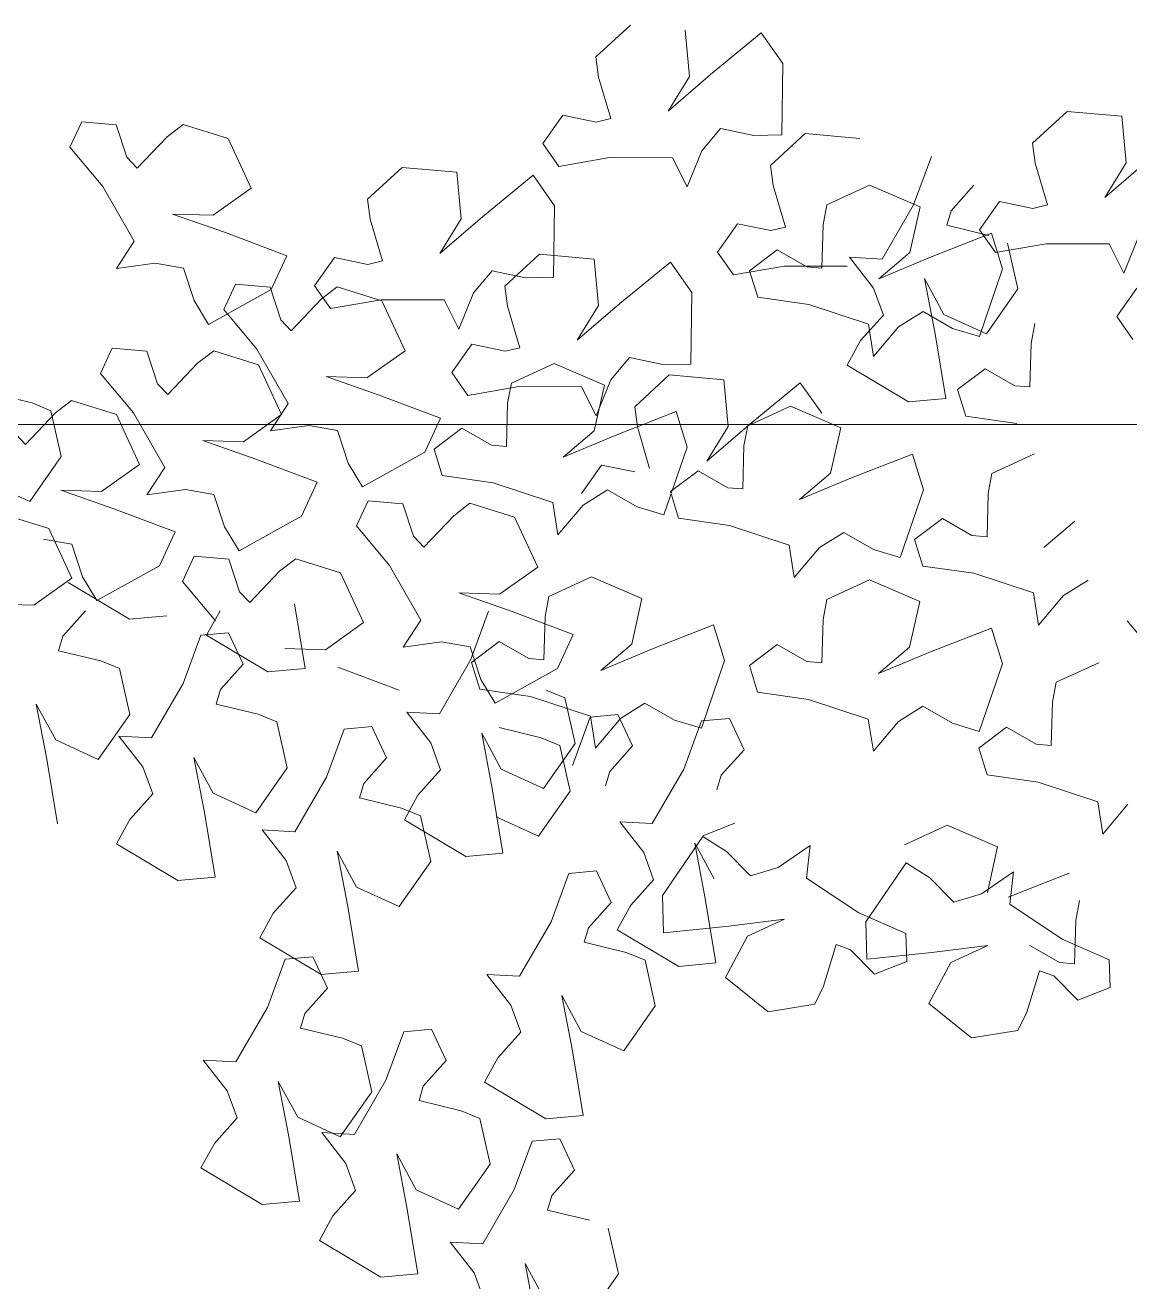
# Model space of a CAD drawing. Header units: metres. Extents: x -44 to 358, y -286 to 66.
# Drawn here: x 266.8555 to 267.2842, y 11.3338 to 11.8216 of the extents above; entities that cross this region are included whole.
import ezdxf

# ---------------------------------------------------------------- set-up
doc = ezdxf.new("R2010")
doc.units = ezdxf.units.M
doc.header["$LTSCALE"] = 0.3
doc.linetypes.add('CONTINU', pattern=[0])
doc.layers.add('arbustos', color=95, linetype='Continuous', lineweight=0)
doc.layers.add('EL0', color=7, linetype='Continuous', lineweight=15)
doc.layers.add('matas', color=74, linetype='Continuous', lineweight=0, transparency=0.6)

# ---------------------------------------------------------------- blocks, each defined once
blk = doc.blocks.new('A$C4E4C09DE')
at = {"layer": 'matas', "color": 97, "linetype": 'CONTINU', "true_color": 0x467138}
for p, q in [((24.335, 69.878), (22.444, 69.359)), ((24.99, 69.337), (24.335, 69.878)), ((22.444, 69.359), (21.405, 67.312)), ((27.133, 69.764), (26.641, 68.424)), ((28.581, 69.839), (27.133, 69.764)), ((29.034, 68.765), (28.581, 69.839)), ((145.207, 69.482), (144.265, 68.239)), ((147.262, 67.672), (145.207, 69.482)), ((148.396, 69.494), (148.146, 67.558)), ((152.084, 68.239), (150.689, 69.617)), ((26.192, 67.981), (24.99, 69.337)), ((26.641, 68.424), (26.192, 67.981)), ((27.598, 67.164), (29.034, 68.765)), ((144.265, 68.239), (144.204, 65.25)), ((151.943, 67.402), (152.084, 68.239)), ((21.405, 67.312), (22.956, 66.127)), ((148.987, 66.078), (147.262, 67.672)), ((148.146, 67.558), (148.987, 66.078)), ((151.369, 65.683), (151.943, 67.402)), ((26.21, 64.931), (27.598, 67.164)), ((130.03, 66.528), (129.78, 64.592)), ((132.323, 66.651), (130.03, 66.528)), ((133.718, 65.273), (132.323, 66.651)), ((24.659, 66.116), (22.416, 65.419)), ((22.956, 66.127), (24.659, 66.116)), ((151.977, 65.515), (151.369, 65.683)), ((153.384, 65.759), (151.977, 65.515)), ((154.173, 64.542), (153.384, 65.759)), ((22.416, 65.419), (19.821, 64.544)), ((133.577, 64.436), (133.718, 65.273)), ((143.229, 65.339), (140.936, 65.216)), ((144.624, 63.961), (143.229, 65.339)), ((144.204, 65.25), (145.372, 65.185)), ((145.372, 65.185), (146.779, 65.429)), ((146.779, 65.429), (147.522, 64.477)), ((26.915, 63.765), (26.21, 64.931)), ((130.621, 63.112), (128.896, 64.706)), ((19.821, 64.544), (20.426, 63.107)), ((129.78, 64.592), (130.621, 63.112)), ((133.004, 62.717), (133.577, 64.436)), ((138.593, 62.53), (137.924, 64.573)), ((147.522, 64.477), (148.079, 62.948)), ((148.079, 62.948), (148.737, 64.142)), ((148.737, 64.142), (151.365, 64.057)), ((153.469, 63.614), (154.173, 64.542)), ((23.624, 62.539), (24.117, 63.879)), ((24.117, 63.879), (25.312, 64.047)), ((25.312, 64.047), (26.915, 63.765)), ((144.483, 63.124), (144.624, 63.961)), ((151.365, 64.057), (153.469, 63.614)), ((17.671, 63.314), (15.779, 62.795)), ((18.325, 62.773), (17.671, 63.314)), ((20.469, 63.2), (19.976, 61.859)), ((20.426, 63.107), (22.984, 61.559)), ((21.917, 63.275), (20.469, 63.2)), ((22.369, 62.201), (21.917, 63.275)), ((136.109, 63.427), (137.024, 62.33)), ((140.466, 63.28), (138.324, 62.452)), ((142.22, 62.401), (140.466, 63.28)), ((143.91, 61.405), (144.483, 63.124)), ((154.532, 63.205), (153.59, 61.963)), ((156.587, 61.395), (154.532, 63.205)), ((157.721, 63.217), (157.471, 61.281)), ((160.013, 63.341), (157.721, 63.217)), ((161.409, 61.963), (160.013, 63.341)), ((15.779, 62.795), (14.74, 60.747)), ((19.527, 61.417), (18.325, 62.773)), ((22.984, 61.559), (23.624, 62.539)), ((133.611, 62.549), (133.004, 62.717)), ((135.018, 62.792), (133.611, 62.549)), ((135.807, 61.576), (135.018, 62.792)), ((139.833, 60.211), (138.593, 62.53)), ((20.933, 60.6), (22.369, 62.201)), ((137.024, 62.33), (137.182, 61.72)), ((138.324, 62.452), (138.687, 60.534)), ((142.345, 61.562), (142.22, 62.401)), ((19.976, 61.859), (19.527, 61.417)), ((129.156, 61.511), (129.713, 59.982)), ((135.103, 60.648), (135.807, 61.576)), ((137.182, 61.72), (135.407, 61.358)), ((142.332, 59.75), (142.345, 61.562)), ((145.924, 61.48), (144.517, 61.237)), ((146.713, 60.264), (145.924, 61.48)), ((153.59, 61.963), (153.528, 58.974)), ((161.267, 61.126), (161.409, 61.963)), ((129.713, 59.982), (130.371, 61.176)), ((130.371, 61.176), (132.999, 61.09)), ((132.999, 61.09), (135.103, 60.648)), ((134.611, 61.061), (134.115, 59.164)), ((135.296, 61.452), (134.785, 59.979)), ((137.811, 60.368), (135.296, 61.452)), ((144.517, 61.237), (143.91, 61.405)), ((158.312, 59.801), (156.587, 61.395)), ((157.471, 61.281), (158.312, 59.801)), ((160.694, 59.407), (161.267, 61.126)), ((14.74, 60.747), (16.292, 59.563)), ((19.546, 58.367), (20.933, 60.6)), ((22.733, 60.464), (20.842, 59.945)), ((23.388, 59.923), (22.733, 60.464)), ((26.979, 60.425), (25.532, 60.349)), ((27.432, 59.351), (26.979, 60.425)), ((138.687, 60.534), (139.945, 59.387)), ((144.224, 60.446), (142.962, 59.778)), ((145.351, 59.534), (144.224, 60.446)), ((20.842, 59.945), (19.803, 57.897)), ((24.59, 58.567), (23.388, 59.923)), ((25.532, 60.349), (25.039, 59.009)), ((134.785, 59.979), (135.653, 57.118)), ((139.945, 59.387), (137.811, 60.368)), ((141.196, 60.238), (139.833, 60.211)), ((140.15, 58.991), (141.196, 60.238)), ((146.009, 59.336), (146.713, 60.264)), ((154.15, 59.915), (151.857, 59.791)), ((155.545, 58.536), (154.15, 59.915)), ((17.994, 59.551), (15.751, 58.854)), ((16.292, 59.563), (17.994, 59.551)), ((129.944, 58.15), (129.155, 59.366)), ((137.17, 57.992), (138.031, 59.46)), ((138.031, 59.46), (137.513, 57.169)), ((141.278, 59.864), (143.905, 59.778)), ((142.962, 59.778), (142.332, 59.75)), ((143.905, 59.778), (146.009, 59.336)), ((144.97, 58.433), (145.351, 59.534)), ((148.668, 59.779), (147.726, 58.536)), ((150.723, 57.969), (148.668, 59.779)), ((151.857, 59.791), (151.607, 57.855)), ((161.301, 59.239), (160.694, 59.407)), ((162.709, 59.482), (161.301, 59.239)), ((163.498, 58.266), (162.709, 59.482)), ((15.751, 58.854), (13.156, 57.98)), ((25.039, 59.009), (24.59, 58.567)), ((25.996, 57.75), (27.432, 59.351)), ((134.115, 59.164), (135.368, 57.24)), ((139.697, 57.872), (140.15, 58.991)), ((153.528, 58.974), (154.696, 58.909)), ((154.696, 58.909), (156.104, 59.152)), ((156.104, 59.152), (156.847, 58.201)), ((20.25, 57.2), (19.546, 58.367)), ((32.014, 58.384), (30.238, 58.022)), ((142.831, 58.202), (144.97, 58.433)), ((147.726, 58.536), (147.665, 55.547)), ((155.404, 57.699), (155.545, 58.536)), ((13.156, 57.98), (13.761, 56.542)), ((19.803, 57.897), (21.355, 56.713)), ((28.597, 58.178), (26.706, 57.658)), ((29.252, 57.637), (28.597, 58.178)), ((30.238, 58.022), (29.443, 57.725)), ((129.24, 57.221), (129.944, 58.15)), ((135.368, 57.24), (137.17, 57.992)), ((136.784, 57.418), (138.046, 58.086)), ((138.046, 58.086), (139.048, 57.411)), ((140.612, 56.775), (139.697, 57.872)), ((140.307, 57.469), (142.831, 58.202)), ((152.448, 56.375), (150.723, 57.969)), ((151.607, 57.855), (152.448, 56.375)), ((156.847, 58.201), (157.404, 56.672)), ((157.404, 56.672), (158.062, 57.865)), ((158.062, 57.865), (160.689, 57.78)), ((162.794, 57.337), (163.498, 58.266)), ((16.959, 55.974), (17.452, 57.314)), ((17.452, 57.314), (18.647, 57.482)), ((18.647, 57.482), (20.25, 57.2)), ((24.608, 55.517), (25.996, 57.75)), ((26.706, 57.658), (25.667, 55.611)), ((29.443, 57.725), (28.947, 55.828)), ((30.453, 56.28), (29.252, 57.637)), ((133.483, 56.9), (133.358, 57.74)), ((135.653, 57.118), (136.784, 57.418)), ((139.048, 57.411), (140.051, 56.13)), ((140.051, 56.13), (140.307, 57.469)), ((154.83, 55.98), (155.404, 57.699)), ((160.689, 57.78), (162.794, 57.337)), ((133.47, 55.088), (133.483, 56.9)), ((137.513, 57.169), (136.973, 54.484)), ((141.14, 55.731), (140.612, 56.775)), ((13.761, 56.542), (16.319, 54.995)), ((23.057, 56.701), (20.814, 56.004)), ((21.355, 56.713), (23.057, 56.701)), ((30.903, 56.723), (30.453, 56.28)), ((16.319, 54.995), (16.959, 55.974)), ((20.814, 56.004), (18.219, 55.129)), ((28.947, 55.828), (30.2, 53.904)), ((135.362, 55.784), (134.1, 55.117)), ((136.489, 54.872), (135.362, 55.784)), ((138.521, 54.29), (141.14, 55.731)), ((148.833, 55.483), (150.24, 55.726)), ((150.24, 55.726), (150.983, 54.775)), ((155.438, 55.812), (154.83, 55.98)), ((156.845, 56.056), (155.438, 55.812)), ((157.634, 54.84), (156.845, 56.056)), ((25.313, 54.35), (24.608, 55.517)), ((25.667, 55.611), (27.218, 54.427)), ((147.665, 55.547), (148.833, 55.483)), ((153.383, 55.37), (151.242, 54.543)), ((155.137, 54.492), (153.383, 55.37)), ((18.219, 55.129), (18.824, 53.692)), ((22.515, 54.464), (23.71, 54.632)), ((23.71, 54.632), (25.313, 54.35)), ((30.2, 53.904), (32.002, 54.656)), ((134.1, 55.117), (133.47, 55.088)), ((136.108, 53.771), (136.489, 54.872)), ((143.073, 54.925), (142.131, 53.682)), ((145.128, 53.115), (143.073, 54.925)), ((146.262, 54.937), (146.012, 53.001)), ((148.555, 55.06), (146.262, 54.937)), ((149.95, 53.682), (148.555, 55.06)), ((150.983, 54.775), (151.54, 53.245)), ((156.93, 53.911), (157.634, 54.84)), ((11.813, 54.469), (9.921, 53.95)), ((12.467, 53.928), (11.813, 54.469)), ((14.611, 54.355), (14.118, 53.015)), ((16.059, 54.43), (14.611, 54.355)), ((16.511, 53.356), (16.059, 54.43)), ((22.022, 53.124), (22.515, 54.464)), ((28.921, 54.415), (26.677, 53.718)), ((27.218, 54.427), (28.921, 54.415)), ((136.973, 54.484), (138.521, 54.29)), ((151.242, 54.543), (151.604, 52.624)), ((151.54, 53.245), (152.198, 54.439)), ((152.198, 54.439), (154.826, 54.354)), ((154.826, 54.354), (156.93, 53.911)), ((155.262, 53.653), (155.137, 54.492)), ((9.921, 53.95), (8.882, 51.903)), ((13.669, 52.572), (12.467, 53.928)), ((18.824, 53.692), (21.382, 52.145)), ((26.677, 53.718), (24.082, 52.843)), ((133.97, 53.54), (136.108, 53.771)), ((143.45, 53.935), (141.309, 53.107)), ((145.204, 53.057), (143.45, 53.935)), ((149.809, 52.845), (149.95, 53.682)), ((155.249, 51.84), (155.262, 53.653)), ((15.075, 51.755), (16.511, 53.356)), ((21.382, 52.145), (22.022, 53.124)), ((31.257, 53.323), (29.366, 52.804)), ((141.309, 53.107), (141.671, 51.189)), ((146.853, 51.521), (145.128, 53.115)), ((145.329, 52.217), (145.204, 53.057)), ((148.213, 53.543), (147.703, 52.07)), ((150.728, 52.459), (148.213, 53.543)), ((14.118, 53.015), (13.669, 52.572)), ((24.082, 52.843), (24.688, 51.406)), ((29.366, 52.804), (28.327, 50.756)), ((146.012, 53.001), (146.853, 51.521)), ((149.235, 51.126), (149.809, 52.845)), ((151.604, 52.624), (152.862, 51.478)), ((157.142, 52.537), (155.879, 51.869)), ((158.269, 51.625), (157.142, 52.537)), ((27.886, 50.838), (28.379, 52.178)), ((28.379, 52.178), (29.574, 52.346)), ((134.933, 51.419), (133.179, 52.297)), ((138.28, 52.108), (137.77, 50.635)), ((140.795, 51.024), (138.28, 52.108)), ((145.316, 50.405), (145.329, 52.217)), ((147.703, 52.07), (148.571, 49.209)), ((152.862, 51.478), (150.728, 52.459)), ((8.882, 51.903), (10.434, 50.718)), ((13.688, 49.522), (15.075, 51.755)), ((19.004, 51.895), (17.112, 51.376)), ((19.658, 51.354), (19.004, 51.895)), ((21.802, 51.781), (21.309, 50.44)), ((23.25, 51.856), (21.802, 51.781)), ((23.702, 50.782), (23.25, 51.856)), ((155.879, 51.869), (155.249, 51.84)), ((157.887, 50.524), (158.269, 51.625)), ((17.112, 51.376), (16.073, 49.328)), ((20.86, 49.998), (19.658, 51.354)), ((24.688, 51.406), (27.246, 49.858)), ((135.058, 50.579), (134.933, 51.419)), ((142.929, 50.043), (140.795, 51.024)), ((141.671, 51.189), (142.929, 50.043)), ((147.208, 51.102), (145.946, 50.434)), ((148.335, 50.19), (147.208, 51.102)), ((151.25, 51.201), (149.843, 50.958)), ((152.039, 49.985), (151.25, 51.201)), ((12.136, 50.707), (9.893, 50.01)), ((10.434, 50.718), (12.136, 50.707)), ((21.309, 50.44), (20.86, 49.998)), ((22.266, 49.181), (23.702, 50.782)), ((25.854, 49.13), (28.474, 50.572)), ((27.246, 49.858), (27.886, 50.838)), ((28.327, 50.756), (29.878, 49.572)), ((135.045, 48.767), (135.058, 50.579)), ((137.77, 50.635), (138.637, 47.774)), ((145.946, 50.434), (145.316, 50.405)), ((155.749, 50.293), (157.887, 50.524)), ((9.893, 50.01), (7.298, 49.135)), ((11.539, 47.949), (10.871, 49.993)), ((18.989, 50.011), (18.449, 47.327)), ((147.954, 49.089), (148.335, 50.19)), ((149.701, 49.509), (150.964, 50.177)), ((150.964, 50.177), (151.965, 49.502)), ((153.224, 49.56), (155.749, 50.293)), ((14.392, 48.356), (13.688, 49.522)), ((22.616, 48.574), (22.088, 49.618)), ((27.705, 49.417), (28.619, 48.32)), ((29.878, 49.572), (31.581, 49.56)), ((131.4, 49.551), (132.658, 48.404)), ((136.937, 49.463), (135.675, 48.796)), ((138.064, 48.551), (136.937, 49.463)), ((148.571, 49.209), (149.701, 49.509)), ((151.965, 49.502), (152.969, 48.221)), ((152.969, 48.221), (153.224, 49.56)), ((7.298, 49.135), (7.903, 47.698)), ((16.073, 49.328), (17.625, 48.144)), ((24.307, 49.325), (25.854, 49.13)), ((143.291, 48.125), (145.816, 48.858)), ((145.816, 48.858), (147.954, 49.089)), ((11.101, 47.129), (11.594, 48.47)), ((11.594, 48.47), (12.79, 48.638)), ((12.79, 48.638), (14.392, 48.356)), ((19.997, 47.132), (22.616, 48.574)), ((21.705, 48.71), (21.046, 47.419)), ((22.861, 48.565), (21.705, 48.71)), ((23.53, 46.521), (22.861, 48.565)), ((135.675, 48.796), (135.045, 48.767)), ((137.683, 47.45), (138.064, 48.551)), ((139.768, 48.074), (141.031, 48.741)), ((141.031, 48.741), (142.032, 48.067)), ((12.779, 45.631), (11.539, 47.949)), ((17.625, 48.144), (19.327, 48.132)), ((28.619, 48.32), (28.778, 47.71)), ((138.637, 47.774), (139.768, 48.074)), ((142.032, 48.067), (143.035, 46.786)), ((143.035, 46.786), (143.291, 48.125)), ((7.903, 47.698), (10.461, 46.15)), ((17.084, 47.435), (14.489, 46.561)), ((18.449, 47.327), (19.997, 47.132)), ((21.046, 47.419), (21.961, 46.322)), ((27.002, 47.347), (26.207, 47.051)), ((28.778, 47.71), (27.002, 47.347)), ((135.545, 47.219), (137.683, 47.45)), ((8.353, 46.777), (7.558, 46.481)), ((10.461, 46.15), (11.101, 47.129)), ((26.207, 47.051), (25.711, 45.153)), ((130.76, 47.103), (131.761, 46.429)), ((133.02, 46.486), (135.545, 47.219)), ((139.895, 46.788), (137.753, 45.96)), ((141.648, 45.91), (139.895, 46.788)), ((7.558, 46.481), (7.062, 44.583)), ((21.961, 46.322), (22.119, 45.712)), ((24.77, 44.203), (23.53, 46.521)), ((131.761, 46.429), (132.764, 45.147)), ((132.764, 45.147), (133.02, 46.486)), ((151.508, 46.511), (149.367, 45.683)), ((153.262, 45.633), (151.508, 46.511)), ((0.659, 45.86), (0, 44.569)), ((1.815, 45.715), (0.659, 45.86)), ((2.484, 43.671), (1.815, 45.715)), ((5.321, 45.86), (4.663, 44.569)), ((6.478, 45.715), (5.321, 45.86)), ((7.146, 43.671), (6.478, 45.715)), ((22.119, 45.712), (20.344, 45.349)), ((137.753, 45.96), (138.115, 44.042)), ((141.774, 45.07), (141.648, 45.91)), ((14.142, 45.658), (12.779, 45.631)), ((13.096, 44.411), (14.142, 45.658)), ((20.344, 45.349), (19.548, 45.053)), ((28.766, 43.981), (29.627, 45.45)), ((29.627, 45.45), (29.109, 43.159)), ((129.067, 45.46), (127.631, 43.859)), ((149.367, 45.683), (149.729, 43.765)), ((153.387, 44.793), (153.262, 45.633)), ((8.491, 44.779), (7.695, 44.483)), ((10.266, 45.142), (8.491, 44.779)), ((10.116, 43.411), (10.978, 44.88)), ((10.978, 44.88), (10.46, 42.589)), ((15.578, 45.002), (14.919, 43.711)), ((16.734, 44.857), (15.578, 45.002)), ((17.403, 42.813), (16.734, 44.857)), ((19.548, 45.053), (19.052, 43.155)), ((25.711, 45.153), (26.964, 43.23)), ((134.725, 44.961), (134.214, 43.487)), ((137.239, 43.877), (134.725, 44.961)), ((141.761, 43.258), (141.774, 45.07)), ((146.338, 44.684), (145.828, 43.21)), ((148.853, 43.599), (146.338, 44.684)), ((153.374, 42.981), (153.387, 44.793)), ((0, 44.569), (0.914, 43.472)), ((4.663, 44.569), (5.577, 43.472)), ((7.062, 44.583), (8.315, 42.66)), ((7.695, 44.483), (7.199, 42.585)), ((12.644, 43.292), (13.096, 44.411)), ((26.133, 44.23), (24.77, 44.203)), ((25.087, 42.983), (26.133, 44.23)), ((3.724, 41.353), (2.484, 43.671)), ((14.919, 43.711), (15.834, 42.614)), ((26.964, 43.23), (28.766, 43.981)), ((131.941, 42.79), (130.187, 43.668)), ((139.374, 42.895), (137.239, 43.877)), ((138.115, 44.042), (139.374, 42.895)), ((143.653, 43.954), (142.39, 43.287)), ((144.78, 43.042), (143.653, 43.954)), ((150.987, 42.618), (148.853, 43.599)), ((149.729, 43.765), (150.987, 42.618)), ((155.266, 43.677), (154.004, 43.01)), ((156.393, 42.765), (155.266, 43.677)), ((0.914, 43.472), (1.073, 42.862)), ((5.577, 43.472), (5.736, 42.862)), ((8.315, 42.66), (10.116, 43.411)), ((13.558, 42.195), (12.644, 43.292)), ((19.052, 43.155), (20.305, 41.232)), ((22.107, 41.983), (22.968, 43.452)), ((22.968, 43.452), (22.45, 41.16)), ((29.109, 43.159), (28.569, 40.474)), ((134.214, 43.487), (135.082, 40.626)), ((142.39, 43.287), (141.761, 43.258)), ((145.828, 43.21), (146.695, 40.349)), ((7.199, 42.585), (8.453, 40.662)), ((10.46, 42.589), (9.92, 39.904)), ((15.834, 42.614), (15.992, 42.004)), ((18.643, 40.495), (17.403, 42.813)), ((24.634, 41.864), (25.087, 42.983)), ((132.066, 41.95), (131.941, 42.79)), ((144.398, 41.941), (144.78, 43.042)), ((154.004, 43.01), (153.374, 42.981)), ((156.012, 41.664), (156.393, 42.765)), ((14.086, 41.151), (13.558, 42.195)), ((14.217, 41.641), (13.421, 41.345)), ((15.992, 42.004), (14.217, 41.641)), ((20.305, 41.232), (22.107, 41.983)), ((25.549, 40.767), (24.634, 41.864)), ((132.054, 40.138), (132.066, 41.95)), ((136.213, 40.927), (137.475, 41.594)), ((137.475, 41.594), (138.477, 40.92)), ((139.736, 40.977), (142.26, 41.71)), ((142.26, 41.71), (144.398, 41.941)), ((153.874, 41.433), (156.012, 41.664)), ((5.086, 41.38), (3.724, 41.353)), ((4.04, 40.133), (5.086, 41.38)), ((8.453, 40.662), (10.254, 41.413)), ((11.467, 39.71), (14.086, 41.151)), ((13.421, 41.345), (12.925, 39.447)), ((22.45, 41.16), (21.91, 38.476)), ((139.48, 39.639), (139.736, 40.977)), ((147.826, 40.65), (149.089, 41.317)), ((149.089, 41.317), (150.09, 40.643)), ((151.349, 40.7), (153.874, 41.433)), ((1.061, 39.133), (1.922, 40.601)), ((1.922, 40.601), (1.404, 38.31)), ((20.006, 40.522), (18.643, 40.495)), ((18.96, 39.275), (20.006, 40.522)), ((26.077, 39.723), (25.549, 40.767)), ((133.946, 40.834), (132.683, 40.167)), ((135.073, 39.922), (133.946, 40.834)), ((135.082, 40.626), (136.213, 40.927)), ((138.477, 40.92), (139.48, 39.639)), ((146.695, 40.349), (147.826, 40.65)), ((150.09, 40.643), (151.093, 39.361)), ((151.093, 39.361), (151.349, 40.7)), ((3.588, 39.014), (4.04, 40.133)), ((132.683, 40.167), (132.054, 40.138)), ((134.691, 38.821), (135.073, 39.922)), ((9.92, 39.904), (11.467, 39.71)), ((12.925, 39.447), (14.179, 37.523)), ((15.98, 38.275), (16.842, 39.743)), ((16.842, 39.743), (16.324, 37.452)), ((23.458, 38.281), (26.077, 39.723)), ((4.503, 37.917), (3.588, 39.014)), ((5.985, 39.296), (5.326, 38.004)), ((7.141, 39.15), (5.985, 39.296)), ((7.81, 37.107), (7.141, 39.15)), ((18.508, 38.156), (18.96, 39.275)), ((21.91, 38.476), (23.458, 38.281)), ((130.028, 37.857), (132.553, 38.59)), ((132.553, 38.59), (134.691, 38.821)), ((1.404, 38.31), (0.864, 35.626)), ((5.031, 36.873), (4.503, 37.917)), ((5.326, 38.004), (6.24, 36.907)), ((14.179, 37.523), (15.98, 38.275)), ((19.422, 37.059), (18.508, 38.156)), ((129.773, 36.518), (130.028, 37.857)), ((16.324, 37.452), (15.784, 34.768)), ((128.769, 37.8), (129.773, 36.518)), ((2.411, 35.431), (5.031, 36.873)), ((6.24, 36.907), (6.399, 36.297)), ((9.049, 34.788), (7.81, 37.107)), ((19.95, 36.015), (19.422, 37.059)), ((6.399, 36.297), (4.623, 35.935)), ((136.29, 36.657), (134.149, 35.829)), ((138.044, 35.779), (136.29, 36.657)), ((145.155, 36.439), (146.484, 35.861)), ((4.623, 35.935), (3.828, 35.638)), ((17.331, 34.573), (19.95, 36.015)), ((134.149, 35.829), (134.511, 33.911)), ((146.478, 35.829), (145.469, 35.237)), ((148.078, 33.303), (146.478, 35.829)), ((0.864, 35.626), (2.411, 35.431)), ((3.828, 35.638), (3.332, 33.741)), ((17.706, 35.299), (17.047, 34.008)), ((18.862, 35.154), (17.706, 35.299)), ((143.285, 34.639), (141.976, 35.606)), ((141.976, 35.606), (142.087, 34.248)), ((145.469, 35.237), (144.43, 34.257)), ((10.412, 34.815), (9.049, 34.788)), ((9.366, 33.568), (10.412, 34.815)), ((15.784, 34.768), (17.331, 34.573)), ((19.531, 33.11), (18.862, 35.154)), ((133.635, 33.746), (131.121, 34.83)), ((133.446, 34.809), (133.557, 33.451)), ((134.755, 33.842), (133.446, 34.809)), ((137.948, 35.032), (136.939, 34.441)), ((139.549, 32.507), (137.948, 35.032)), ((136.939, 34.441), (135.9, 33.46)), ((142.087, 34.248), (139.85, 32.867)), ((144.43, 34.257), (143.285, 34.639)), ((3.332, 33.741), (4.585, 31.817)), ((6.387, 32.569), (7.248, 34.037)), ((7.248, 34.037), (6.73, 31.746)), ((17.047, 34.008), (17.962, 32.911)), ((130.777, 32.87), (130.652, 33.709)), ((135.9, 33.46), (134.755, 33.842)), ((8.914, 32.449), (9.366, 33.568)), ((20.771, 30.792), (19.531, 33.11)), ((133.557, 33.451), (131.32, 32.07)), ((147.98, 31.747), (148.078, 33.303)), ((4.585, 31.817), (6.387, 32.569)), ((17.962, 32.911), (18.12, 32.301)), ((130.764, 31.057), (130.777, 32.87)), ((139.85, 32.867), (137.851, 32.074)), ((9.829, 31.352), (8.914, 32.449)), ((12.649, 32.443), (11.99, 31.152)), ((13.805, 32.298), (12.649, 32.443)), ((14.474, 30.254), (13.805, 32.298)), ((18.12, 32.301), (16.345, 31.938)), ((131.32, 32.07), (129.321, 31.277)), ((137.851, 32.074), (137.777, 30.911)), ((139.45, 30.95), (139.549, 32.507)), ((144.467, 31.727), (142.948, 32.496)), ((142.948, 32.496), (145.267, 32.12)), ((145.267, 32.12), (147.98, 31.747)), ((6.73, 31.746), (6.19, 29.061)), ((15.549, 31.642), (15.053, 29.744)), ((16.345, 31.938), (15.549, 31.642)), ((132.657, 31.754), (131.394, 31.086)), ((135.937, 30.93), (134.418, 31.699)), ((134.418, 31.699), (136.737, 31.324)), ((145.328, 29.975), (144.467, 31.727)), ((10.356, 30.308), (9.829, 31.352)), ((11.99, 31.152), (12.905, 30.055)), ((129.321, 31.277), (129.248, 30.114)), ((131.394, 31.086), (130.764, 31.057)), ((136.737, 31.324), (139.45, 30.95)), ((139.107, 30.333), (140.145, 31.313)), ((140.145, 31.313), (140.745, 31.509)), ((140.745, 31.509), (141.216, 29.759)), ((22.134, 30.819), (20.771, 30.792)), ((21.088, 29.572), (22.134, 30.819)), ((130.577, 29.536), (131.616, 30.516)), ((131.616, 30.516), (132.215, 30.712)), ((132.215, 30.712), (132.686, 28.963)), ((136.798, 29.178), (135.937, 30.93)), ((137.777, 30.911), (139.107, 30.333)), ((7.737, 28.867), (10.356, 30.308)), ((12.905, 30.055), (13.063, 29.445)), ((15.714, 27.936), (14.474, 30.254)), ((18.108, 28.572), (18.97, 30.041)), ((18.97, 30.041), (18.452, 27.749)), ((129.248, 30.114), (130.577, 29.536)), ((143.486, 28.606), (145.328, 29.975)), ((13.063, 29.445), (11.288, 29.082)), ((15.053, 29.744), (16.307, 27.821)), ((20.636, 28.453), (21.088, 29.572)), ((141.216, 29.759), (141.561, 28.983)), ((6.19, 29.061), (7.737, 28.867)), ((11.288, 29.082), (10.492, 28.786)), ((132.686, 28.963), (133.031, 28.187)), ((134.956, 27.809), (136.798, 29.178)), ((141.561, 28.983), (143.486, 28.606)), ((10.492, 28.786), (9.996, 26.888)), ((16.307, 27.821), (18.108, 28.572)), ((21.55, 27.356), (20.636, 28.453)), ((7.128, 28.055), (6.469, 26.764)), ((8.284, 27.91), (7.128, 28.055)), ((8.953, 25.866), (8.284, 27.91)), ((17.077, 27.963), (15.714, 27.936)), ((16.031, 26.716), (17.077, 27.963)), ((133.031, 28.187), (134.956, 27.809)), ((18.452, 27.749), (17.912, 25.065)), ((22.078, 26.312), (21.55, 27.356)), ((9.996, 26.888), (11.25, 24.964)), ((13.051, 25.716), (13.913, 27.184)), ((13.913, 27.184), (13.395, 24.893)), ((6.469, 26.764), (7.383, 25.667)), ((15.579, 25.597), (16.031, 26.716)), ((19.459, 24.87), (22.078, 26.312)), ((10.193, 23.548), (8.953, 25.866)), ((7.383, 25.667), (7.542, 25.057)), ((11.25, 24.964), (13.051, 25.716)), ((16.493, 24.5), (15.579, 25.597)), ((7.542, 25.057), (5.766, 24.694)), ((13.395, 24.893), (12.855, 22.209)), ((17.912, 25.065), (19.459, 24.87)), ((4.971, 24.397), (4.475, 22.5)), ((17.021, 23.456), (16.493, 24.5)), ((11.555, 23.575), (10.193, 23.548)), ((10.509, 22.328), (11.555, 23.575)), ((14.402, 22.014), (17.021, 23.456)), ((7.53, 21.328), (8.391, 22.796)), ((8.391, 22.796), (7.873, 20.505)), ((4.475, 22.5), (5.728, 20.576)), ((10.057, 21.209), (10.509, 22.328)), ((12.855, 22.209), (14.402, 22.014))]:
    blk.add_line(p, q, dxfattribs=at)

msp = doc.modelspace()

# ---------------------------------------------------------------- linework, layer by layer
at = {"layer": 'EL0'}
msp.add_line((269.875559, 11.6665421), (263.5882791, 11.6665421), dxfattribs=at)

# ---------------------------------------------------------------- block references
at = {"layer": 'arbustos', "xscale": -0.009285680329938381, "yscale": 0.009285680329938381, "zscale": 0.009285680329938381, "rotation": 358}
for p in [(267.1200317, 11.1267073, 0), (268.4661915, 11.1267073, 0)]:
    msp.add_blockref('A$C4E4C09DE', p, dxfattribs=at)

doc.saveas('drawing.dxf')
